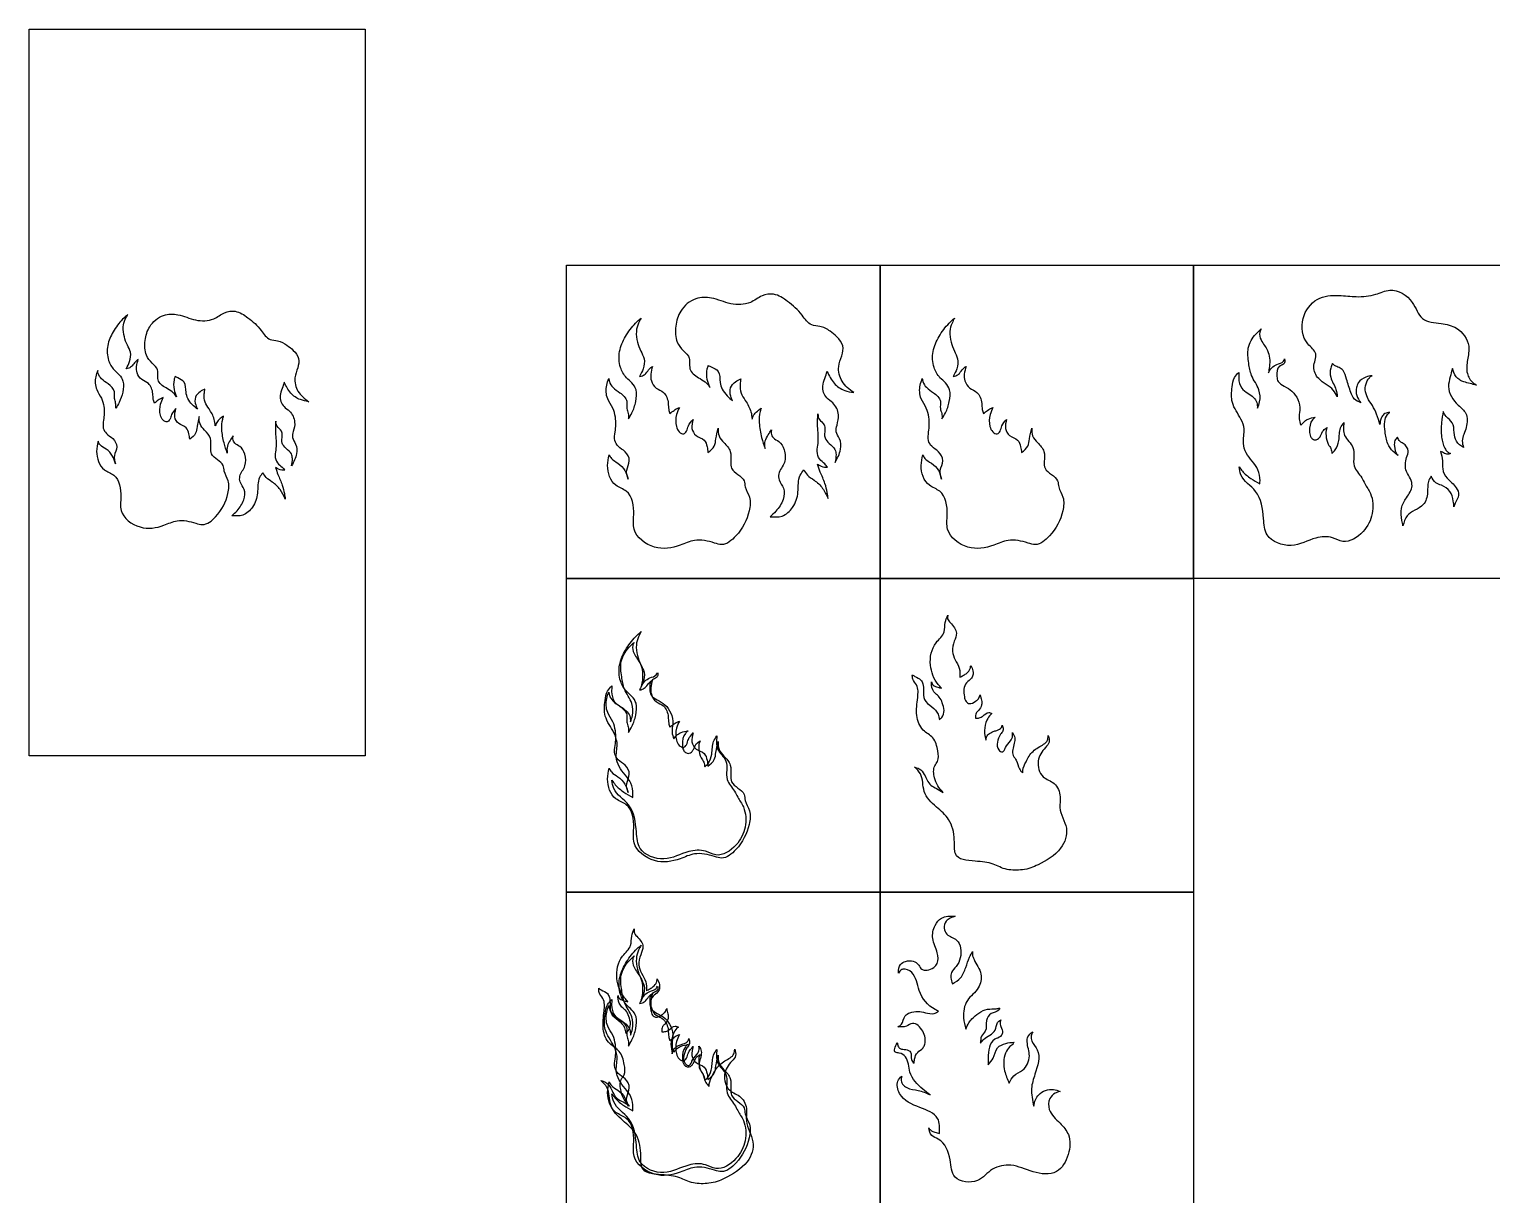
# Model space of a CAD drawing. Header units: millimetres. Extents: x 212 to 5793, y -739 to 2772.
# Drawn here: x 212 to 1121, y -147 to 577 of the extents above; entities that cross this region are included whole.
import ezdxf

# ---------------------------------------------------------------- set-up
doc = ezdxf.new("R2010")
doc.units = ezdxf.units.MM
for name, color, linetype in [('Layer1', 6, 'Continuous'), ('Layer2', 2, 'Continuous'), ('Layer3', 5, 'Continuous')]:
    doc.layers.add(name, color=color, linetype=linetype)
picture_1 = doc.add_image_def('image1.jpg', size_in_pixel=(592, 1280))

msp = doc.modelspace()

# ---------------------------------------------------------------- linework, layer by layer
for points in [[(303.92, 348.66), (301.98, 351.05), (298.22, 353.72), (292.71, 358.51), (292.2, 362.05), (292.05, 365.4), (288.75, 369.66), (285.19, 374.56), (284.37, 383.73), (287.17, 392.31), (295.83, 399.31), (304.74, 399.72), (315.71, 396.51), (326.93, 397.25), (333.69, 400.96), (340.21, 401.87), (348.21, 397.83), (356.54, 389.92), (361.99, 384.39), (366.69, 383.57), (372.46, 380.85), (376.42, 377.55), (379.72, 372.44), (379.14, 366.75), (377.43, 360.61), (379.33, 352.21), (386.01, 345.69)], [(273.51, 399.85), (270.3, 396.9), (264.49, 389.19), (261.09, 380.57), (261.64, 371.37), (265.04, 365.46), (268.19, 362.44), (270.55, 358.54), (270.4, 351.68), (268.19, 345.21), (266.19, 341.66)], [(272.61, 366.18), (274.71, 370.65), (275.16, 376.41), (273.3, 380.84), (271.4, 385.99), (270.75, 392.14), (272, 396.9), (273.51, 399.85)], [(254.85, 365.01), (253.64, 361.22), (254.22, 353.2), (257.13, 347.88), (258.67, 342.63), (258.5, 334.23), (258.34, 329.23), (260.28, 325.92), (264.24, 322.77), (266.66, 317.6), (265.21, 312.19), (265.94, 307.03)], [(266.19, 341.66), (266.01, 344.87), (265.25, 347.7), (265.25, 351.84), (261.26, 356.78), (257.22, 359.91), (255.2, 363.19), (254.85, 365.01)], [(280.09, 371.96), (278.35, 370.56), (276.2, 367.97), (274.26, 366.58), (272.61, 366.18)], [(290.1, 344.82), (289.42, 347.13), (289.11, 350.68), (288.23, 354.2), (286.33, 356.97), (282.23, 359.45), (279.4, 363.69), (279.05, 367.52), (280.09, 371.96)], [(302.9, 361.28), (302.33, 359.35), (302.33, 353.26), (303.92, 348.66)], [(316.79, 341.03), (313.62, 343.93), (310.87, 347.66), (309.73, 351.5), (308.53, 357.84), (304.57, 360.5), (302.9, 361.28)], [(370.83, 357.89), (369.51, 353.86), (368.27, 349.49), (370.66, 342.73), (373.97, 339.89), (377.27, 332.97), (376.44, 327.2), (375.95, 323.41), (377.84, 319.37), (378.42, 313.35), (375.37, 305.85)], [(386.01, 345.69), (380.81, 347.01), (374.79, 351.05), (370.83, 357.89)], [(295.57, 348.23), (293.79, 347.49), (291.28, 345.69), (290.1, 344.82)], [(303.43, 341.4), (300.78, 337.72), (299.65, 334.63), (298.02, 333.1), (295.47, 334.23), (293.85, 337.28), (293.94, 344.25), (295.57, 348.23)], [(321.51, 353.52), (318.5, 351.91), (315.65, 348.49), (315.75, 343.67), (316.79, 341.03)], [(327.94, 330.61), (327.27, 334.7), (324.05, 341.23), (321.67, 345.49), (321.09, 350.51), (321.51, 353.52)], [(255.06, 321.06), (254.2, 314.83), (258.97, 303.44), (264.9, 299.98), (269.21, 286.44), (269.44, 278.13), (281.15, 267.81), (296.01, 268.89), (304.25, 271.66), (315.87, 270.12), (319.88, 269.27), (328.12, 274.19), (335.77, 288.72), (335.93, 296.54), (333.53, 302.5), (332.83, 305.99), (329.34, 309.63), (325.62, 313.27), (325.15, 317.13), (324.91, 322.89), (321.25, 328.03), (318.44, 331.85), (317.97, 336.45)], [(312.03, 322.35), (311.54, 325.69), (309.82, 329.47), (305.2, 332.12), (302.79, 336.25), (303.43, 341.4)], [(317.97, 336.45), (316.6, 330.21), (315.66, 326.03), (312.03, 322.35)], [(333.11, 336.74), (330.33, 334.6), (328.46, 332.16), (327.94, 330.61)], [(335.35, 313.73), (333.36, 320.02), (332.03, 328.55), (332.53, 334.92), (333.11, 336.74)], [(365.47, 333.63), (365.39, 326.54), (365.64, 316.73), (365.14, 312.2), (366.54, 307.66), (369.51, 305.03), (371.08, 303.05)], [(375.37, 305.85), (375.86, 310.3), (375.2, 313.19), (371.99, 316.65), (369.6, 319.86), (369.51, 324.56), (369.02, 327.36), (366.3, 330.5), (365.47, 333.63)], [(265.94, 307.03), (264.12, 311.9), (260.06, 316.18), (256.32, 318.9), (255.06, 321.06)], [(338.99, 324.49), (337.17, 321.59), (335.43, 318.12), (335.35, 313.73)], [(338.16, 274.8), (341.48, 277.94), (345.62, 284.73), (345.87, 291.19), (343.38, 295.82), (343.22, 299.3), (346.37, 305.84), (346.2, 313.12), (343.22, 317.84), (340.07, 319.86), (338.91, 322.59), (338.99, 324.49)], [(357.46, 301.53), (355.48, 298.64), (354.15, 288.87), (351.09, 280.18), (345.04, 275.21), (338.16, 274.8)], [(371.38, 285.14), (368.23, 291.02), (363.35, 295.74), (359.54, 298.64), (357.46, 301.53)], [(371.08, 303.05), (369.35, 303.13), (365.32, 304.79)], [(365.32, 304.79), (366.91, 300.37), (369.56, 293.75), (370.88, 288.62), (371.38, 285.14)]]:
    msp.add_spline(points, degree=3)
at = {"layer": 'Layer1'}
for points in [[(546.23, 430.65), (741.11, 430.65), (741.11, 235.77), (546.23, 235.77)], [(741.11, 430.65), (935.99, 430.65), (935.99, 235.77), (741.11, 235.77)]]:
    msp.add_lwpolyline(points, close=True, dxfattribs=at)
for points, knots in [([(708.27, 364.58), (707.81, 363.11), (706.87, 360.08), (704.61, 354.63), (706.93, 348.27), (712.94, 344.65), (716.09, 338.07), (714.61, 331.96), (713.14, 326.7), (716.74, 322.33), (717.05, 315.16), (714.61, 310.58), (713.21, 307.95), (713.51, 309.55), (714.01, 312.2), (713.17, 316.77), (709.65, 319.38), (706.12, 323.23), (707.01, 327.6), (706.64, 332.06), (702.93, 334.19), (702.59, 336.96), (702.44, 338.18), (702.34, 335.61), (702.11, 329.49), (703.25, 321.63), (701.67, 314.87), (702.91, 309.7), (706.65, 307.59), (708.01, 305.65), (708.54, 304.9), (707.91, 304.9), (705.68, 304.91), (703.7, 306.01), (702.28, 306.79), (702.83, 305.18), (704.22, 301.13), (706.86, 295.49), (708.31, 289.85), (708.71, 286.68), (708.87, 285.42), (707.86, 287.64), (705.82, 292.13), (700.86, 296.7), (696.02, 299.52), (694.41, 302.14), (693.73, 303.25), (692.92, 302.23), (689.85, 298.35), (690.91, 289.51), (687.84, 280.1), (680.82, 273.64), (675.31, 273.99), (672.72, 274.16), (673.96, 275.26), (677.36, 278.29), (681.2, 284.11), (682.19, 291.93), (678.07, 296.2), (677.85, 302.39), (682.76, 307.59), (682.11, 315.37), (679.21, 321.13), (674.61, 322.56), (673.35, 325.79), (673.55, 327.55), (673.62, 328.23), (672.97, 327.19), (671.57, 324.96), (669.22, 321.24), (669.51, 318.16), (669.66, 316.53), (668.88, 318.79), (667.08, 324.02), (665.85, 331.79), (666.02, 338.06), (667, 340.91), (667.22, 341.57), (666.18, 340.84), (664.23, 339.47), (662.22, 337.12), (661.76, 335.46), (661.6, 334.89), (661.43, 336.39), (660.96, 340.55), (657.92, 345.76), (654.3, 350.95), (653.92, 355.85), (654.42, 358.74), (654.6, 359.82), (653.48, 359.31), (650.9, 358.12), (647.46, 354.48), (647.93, 349.69), (649.05, 347.16), (649.46, 346.23), (648.29, 347.24), (645.84, 349.35), (642.85, 353.12), (641.32, 358.37), (641.94, 364.73), (637.09, 366.98), (634.95, 367.99), (634.35, 368.27), (634.13, 367.57), (633.21, 364.78), (633.27, 359.86), (634.79, 356.17), (635.46, 354.53), (634.79, 355.44), (633.13, 357.72), (628.53, 360.52), (622.97, 363.63), (622.6, 369.02), (623.05, 373.67), (618.57, 377.5), (613.81, 383.36), (613.7, 392.78), (616.61, 403.16), (625.51, 410.65), (637.53, 410.74), (647.83, 405.67), (659.83, 405.84), (667.13, 411.9), (676.04, 413.35), (684.69, 407.55), (692.09, 401.1), (697.16, 392.73), (704.52, 392.93), (709.82, 389.93), (714.67, 385.95), (718.88, 380.75), (717.43, 373.84), (714.5, 366.96), (716.74, 357.42), (722.03, 353.4), (724.78, 351.31), (722.87, 351.68), (718.38, 352.56), (711.78, 356.83), (709.47, 361.92), (708.27, 364.58)], [0, 0, 0, 0, 4.24922, 8.789836, 15.959878, 20.31073, 27.980775, 33.809536, 37.633473, 42.095901, 48.140928, 56.239165, 56.239165, 56.239165, 60.717812, 63.677374, 68.403311, 72.410399, 77.109626, 79.95561, 84.105424, 87.344551, 87.344551, 87.344551, 94.434009, 104.246302, 108.806888, 113.552447, 117.524303, 120.048167, 120.048167, 120.048167, 121.778435, 126.133799, 126.133799, 126.133799, 130.822562, 137.955323, 143.255729, 146.767618, 146.767618, 146.767618, 153.434439, 160.22738, 165.013931, 168.575018, 168.575018, 168.575018, 172.088586, 181.945532, 191.161409, 198.986237, 205.873624, 205.873624, 205.873624, 210.442143, 218.393424, 224.854655, 230.114093, 233.594583, 240.851895, 248.13797, 253.719454, 257.459708, 260.427232, 262.332861, 262.332861, 262.332861, 265.755427, 269.642854, 274.030697, 274.030697, 274.030697, 280.628215, 289.256423, 295.649435, 297.560564, 297.560564, 297.560564, 301.072894, 304.143099, 305.782712, 305.782712, 305.782712, 309.933687, 317.215251, 322.090643, 327.151969, 330.187547, 330.187547, 330.187547, 333.598967, 338.054411, 342.877194, 345.717645, 345.717645, 345.717645, 350.012414, 354.64872, 358.651494, 365.109826, 369.877133, 371.718104, 371.718104, 371.718104, 373.727863, 379.819215, 384.689626, 384.689626, 384.689626, 387.770929, 392.381118, 399.672847, 403.257578, 406.603087, 411.99318, 418.046041, 427.258088, 436.277892, 447.418093, 456.336042, 467.767931, 479.010449, 486.724632, 493.30375, 502.266547, 513.756812, 521.511743, 526.285111, 532.667779, 537.820212, 543.903389, 549.620289, 555.992909, 564.612145, 573.941991, 573.941991, 573.941991, 579.303335, 586.553981, 594.458711, 594.458711, 594.458711, 594.458711]), ([(634.16, 314.13), (634.03, 315.32), (633.73, 317.97), (632.13, 322.8), (626.45, 323.84), (623.46, 329.26), (624.4, 332.82), (624.89, 334.67), (623.77, 333.42), (621.82, 331.25), (621.31, 327.69), (619.02, 324.99), (615.75, 326.98), (613.9, 331.32), (614.01, 336.97), (615.75, 340.63), (616.42, 342.03), (615.76, 341.79), (614.06, 341.17), (612.27, 339.62), (610.95, 338.67), (610.52, 338.36), (610.24, 339.18), (609.53, 341.22), (609.61, 344.72), (608.75, 348.43), (606.4, 352.21), (601.56, 353.65), (598.72, 358.18), (598.35, 363.13), (599.25, 366.04), (599.73, 367.62), (599.07, 367.15), (597.42, 365.97), (595.93, 363.46), (593.74, 361.74), (592.28, 361.49), (591.67, 361.39), (592.52, 362.94), (594.36, 366.32), (595.1, 372.24), (592.16, 377.37), (590.09, 382.9), (589.2, 388.96), (590.64, 394.05), (592.06, 396.65), (592.63, 397.69), (591.45, 396.65), (587.67, 393.32), (582.67, 386.52), (578.47, 377.11), (578.92, 367.62), (582.62, 360.96), (587.13, 357.52), (590.38, 352.53), (589.49, 345.64), (587.53, 339.59), (585.5, 336.21), (584.74, 334.95), (584.77, 336.12), (584.82, 338.35), (583.23, 341.81), (584.65, 346.94), (579.77, 351.25), (575.2, 354), (572.9, 357.42), (572.61, 359.46), (572.52, 360.12), (572.02, 358.78), (570.51, 354.74), (570.87, 347.71), (575.25, 342.03), (577.16, 334.96), (576.78, 328.21), (575.59, 321.87), (578.43, 317.29), (583.14, 314.97), (586.44, 308.97), (582.84, 303.37), (583.94, 299.48), (584.47, 297.61), (583.95, 299.43), (582.83, 303.31), (578.74, 307.49), (574.29, 309.56), (573.14, 311.91), (572.74, 312.74), (572.29, 310.54), (570.94, 304.03), (574.33, 293.63), (586.78, 289.9), (588.66, 277.34), (586.7, 263.58), (600.52, 252.85), (614.96, 255.14), (626.65, 260.9), (635.62, 258.72), (644.62, 255.8), (654.26, 263.9), (659.7, 274.43), (661, 286.1), (657.08, 291.54), (657.03, 297.28), (652.81, 300.49), (648.31, 303.56), (648.22, 309.23), (648.93, 315.18), (644.49, 319.84), (640.48, 324.09), (640.54, 327.6), (640.57, 329.33), (640, 327.13), (639.05, 323.46), (638.59, 317.47), (635.73, 315.31), (634.16, 314.13)], [0, 0, 0, 0, 3.375201, 7.529173, 12.855339, 17.631613, 22.827219, 22.827219, 22.827219, 27.366572, 30.660267, 32.884442, 35.678193, 39.127715, 46.101529, 50.397008, 50.397008, 50.397008, 52.325213, 55.410056, 56.87162, 56.87162, 56.87162, 59.281532, 62.838327, 66.468617, 69.822868, 74.622497, 79.716199, 83.56891, 88.125675, 88.125675, 88.125675, 90.360038, 93.723252, 96.116643, 97.809718, 97.809718, 97.809718, 102.752938, 108.524921, 113.326998, 118.820914, 125.009905, 129.925574, 133.237998, 133.237998, 133.237998, 137.595177, 147.244879, 156.514004, 165.737453, 172.553321, 176.919887, 181.477457, 188.334308, 195.16853, 199.246893, 199.246893, 199.246893, 202.464437, 205.389799, 209.527321, 215.880461, 220.989542, 224.841267, 226.691807, 226.691807, 226.691807, 230.66541, 238.704998, 244.774965, 250.242067, 258.639215, 263.646888, 267.482707, 272.540376, 278.247035, 283.847766, 289.065187, 289.065187, 289.065187, 294.267131, 300.160745, 304.787025, 307.289479, 307.289479, 307.289479, 313.57691, 325.924403, 332.789939, 347.001574, 355.314514, 370.922727, 385.821518, 394.513053, 406.240506, 410.332675, 419.930524, 436.354124, 444.175625, 450.602995, 454.156231, 459.195862, 464.398999, 468.286501, 474.056724, 480.370933, 485.109322, 489.729862, 489.729862, 489.729862, 496.120389, 500.397595, 505.573236, 505.573236, 505.573236, 505.573236]), ([(829.04, 314.13), (828.91, 315.32), (828.61, 317.97), (827.01, 322.8), (821.33, 323.84), (818.34, 329.26), (819.28, 332.82), (819.77, 334.67), (818.65, 333.42), (816.7, 331.25), (816.19, 327.69), (813.9, 324.99), (810.63, 326.98), (808.78, 331.32), (808.89, 336.97), (810.63, 340.63), (811.3, 342.03), (810.64, 341.79), (808.94, 341.17), (807.15, 339.62), (805.83, 338.67), (805.4, 338.36), (805.12, 339.18), (804.41, 341.22), (804.49, 344.72), (803.63, 348.43), (801.28, 352.21), (796.44, 353.65), (793.6, 358.18), (793.23, 363.13), (794.13, 366.04), (794.61, 367.62), (793.95, 367.15), (792.3, 365.97), (790.81, 363.46), (788.62, 361.74), (787.16, 361.49), (786.55, 361.39), (787.4, 362.94), (789.24, 366.32), (789.98, 372.24), (787.04, 377.37), (784.97, 382.9), (784.08, 388.96), (785.52, 394.05), (786.94, 396.65), (787.51, 397.69), (786.33, 396.65), (782.55, 393.32), (777.55, 386.52), (773.35, 377.11), (773.8, 367.62), (777.5, 360.96), (782.01, 357.52), (785.26, 352.53), (784.37, 345.64), (782.41, 339.59), (780.38, 336.21), (779.62, 334.95), (779.65, 336.12), (779.7, 338.35), (778.11, 341.81), (779.53, 346.94), (774.65, 351.25), (770.08, 354), (767.78, 357.42), (767.49, 359.46), (767.4, 360.12), (766.9, 358.78), (765.39, 354.74), (765.75, 347.71), (770.13, 342.03), (772.04, 334.96), (771.66, 328.21), (770.47, 321.87), (773.31, 317.29), (778.02, 314.97), (781.32, 308.97), (777.72, 303.37), (778.82, 299.48), (779.35, 297.61), (778.83, 299.43), (777.71, 303.31), (773.62, 307.49), (769.17, 309.56), (768.02, 311.91), (767.62, 312.74), (767.17, 310.54), (765.82, 304.03), (769.21, 293.63), (781.66, 289.9), (783.54, 277.34), (781.58, 263.58), (795.4, 252.85), (809.84, 255.14), (821.53, 260.9), (830.5, 258.72), (839.5, 255.8), (849.14, 263.9), (854.58, 274.43), (855.88, 286.1), (851.96, 291.54), (851.91, 297.28), (847.7, 300.49), (843.19, 303.56), (843.1, 309.23), (843.81, 315.18), (839.37, 319.84), (835.36, 324.09), (835.42, 327.6), (835.46, 329.33), (834.88, 327.13), (833.93, 323.46), (833.47, 317.47), (830.61, 315.31), (829.04, 314.13)], [0, 0, 0, 0, 3.375201, 7.529173, 12.855339, 17.631613, 22.827219, 22.827219, 22.827219, 27.366572, 30.660267, 32.884442, 35.678193, 39.127715, 46.101529, 50.397008, 50.397008, 50.397008, 52.325213, 55.410056, 56.87162, 56.87162, 56.87162, 59.281532, 62.838327, 66.468617, 69.822868, 74.622497, 79.716199, 83.56891, 88.125675, 88.125675, 88.125675, 90.360038, 93.723252, 96.116643, 97.809718, 97.809718, 97.809718, 102.752938, 108.524921, 113.326998, 118.820914, 125.009905, 129.925574, 133.237998, 133.237998, 133.237998, 137.595177, 147.244879, 156.514004, 165.737453, 172.553321, 176.919887, 181.477457, 188.334308, 195.16853, 199.246893, 199.246893, 199.246893, 202.464437, 205.389799, 209.527321, 215.880461, 220.989542, 224.841267, 226.691807, 226.691807, 226.691807, 230.66541, 238.704998, 244.774965, 250.242067, 258.639215, 263.646888, 267.482707, 272.540376, 278.247035, 283.847766, 289.065187, 289.065187, 289.065187, 294.267131, 300.160745, 304.787025, 307.289479, 307.289479, 307.289479, 313.57691, 325.924403, 332.789939, 347.001574, 355.314514, 370.922727, 385.821518, 394.513053, 406.240506, 410.332675, 419.930524, 436.354124, 444.175625, 450.602995, 454.156231, 459.195862, 464.398999, 468.286501, 474.056724, 480.370933, 485.109322, 489.729862, 489.729862, 489.729862, 496.120389, 500.397595, 505.573236, 505.573236, 505.573236, 505.573236]), ([(634.16, 119.25), (634.03, 120.44), (633.73, 123.09), (632.13, 127.92), (626.45, 128.96), (623.46, 134.38), (624.4, 137.94), (624.89, 139.79), (623.77, 138.54), (621.82, 136.37), (621.31, 132.81), (619.02, 130.11), (615.75, 132.1), (613.9, 136.44), (614.01, 142.09), (615.75, 145.75), (616.42, 147.15), (615.76, 146.91), (614.06, 146.29), (612.27, 144.74), (610.95, 143.79), (610.52, 143.48), (610.24, 144.3), (609.53, 146.34), (609.61, 149.84), (608.75, 153.55), (606.4, 157.33), (601.56, 158.77), (598.72, 163.3), (598.35, 168.25), (599.25, 171.16), (599.73, 172.74), (599.07, 172.27), (597.42, 171.09), (595.93, 168.58), (593.74, 166.86), (592.28, 166.61), (591.67, 166.51), (592.52, 168.06), (594.36, 171.44), (595.1, 177.36), (592.16, 182.49), (590.09, 188.02), (589.2, 194.08), (590.64, 199.17), (592.06, 201.77), (592.63, 202.81), (591.45, 201.77), (587.67, 198.44), (582.67, 191.64), (578.47, 182.23), (578.92, 172.74), (582.62, 166.08), (587.13, 162.64), (590.38, 157.65), (589.49, 150.76), (587.53, 144.71), (585.5, 141.33), (584.74, 140.07), (584.77, 141.24), (584.82, 143.47), (583.23, 146.93), (584.65, 152.06), (579.77, 156.37), (575.2, 159.12), (572.9, 162.54), (572.61, 164.58), (572.52, 165.24), (572.02, 163.9), (570.51, 159.86), (570.87, 152.83), (575.25, 147.15), (577.16, 140.08), (576.78, 133.33), (575.59, 126.99), (578.43, 122.41), (583.14, 120.09), (586.44, 114.09), (582.84, 108.49), (583.94, 104.6), (584.47, 102.73), (583.95, 104.55), (582.83, 108.43), (578.74, 112.61), (574.29, 114.68), (573.14, 117.03), (572.74, 117.86), (572.29, 115.66), (570.94, 109.15), (574.33, 98.75), (586.78, 95.02), (588.66, 82.46), (586.7, 68.7), (600.52, 57.97), (614.96, 60.26), (626.65, 66.02), (635.62, 63.84), (644.62, 60.92), (654.26, 69.02), (659.7, 79.55), (661, 91.22), (657.08, 96.66), (657.03, 102.4), (652.81, 105.61), (648.31, 108.68), (648.22, 114.35), (648.93, 120.3), (644.49, 124.96), (640.48, 129.21), (640.54, 132.72), (640.57, 134.45), (640, 132.25), (639.05, 128.58), (638.59, 122.59), (635.73, 120.43), (634.16, 119.25)], [0, 0, 0, 0, 3.375201, 7.529173, 12.855339, 17.631613, 22.827219, 22.827219, 22.827219, 27.366572, 30.660267, 32.884442, 35.678193, 39.127715, 46.101529, 50.397008, 50.397008, 50.397008, 52.325213, 55.410056, 56.87162, 56.87162, 56.87162, 59.281532, 62.838327, 66.468617, 69.822868, 74.622497, 79.716199, 83.56891, 88.125675, 88.125675, 88.125675, 90.360038, 93.723252, 96.116643, 97.809718, 97.809718, 97.809718, 102.752938, 108.524921, 113.326998, 118.820914, 125.009905, 129.925574, 133.237998, 133.237998, 133.237998, 137.595177, 147.244879, 156.514004, 165.737453, 172.553321, 176.919887, 181.477457, 188.334308, 195.16853, 199.246893, 199.246893, 199.246893, 202.464437, 205.389799, 209.527321, 215.880461, 220.989542, 224.841267, 226.691807, 226.691807, 226.691807, 230.66541, 238.704998, 244.774965, 250.242067, 258.639215, 263.646888, 267.482707, 272.540376, 278.247035, 283.847766, 289.065187, 289.065187, 289.065187, 294.267131, 300.160745, 304.787025, 307.289479, 307.289479, 307.289479, 313.57691, 325.924403, 332.789939, 347.001574, 355.314514, 370.922727, 385.821518, 394.513053, 406.240506, 410.332675, 419.930524, 436.354124, 444.175625, 450.602995, 454.156231, 459.195862, 464.398999, 468.286501, 474.056724, 480.370933, 485.109322, 489.729862, 489.729862, 489.729862, 496.120389, 500.397595, 505.573236, 505.573236, 505.573236, 505.573236]), ([(634.16, -75.63), (634.03, -74.44), (633.73, -71.79), (632.13, -66.96), (626.45, -65.92), (623.46, -60.5), (624.4, -56.94), (624.89, -55.09), (623.77, -56.34), (621.82, -58.51), (621.31, -62.07), (619.02, -64.77), (615.75, -62.78), (613.9, -58.44), (614.01, -52.79), (615.75, -49.13), (616.42, -47.73), (615.76, -47.97), (614.06, -48.59), (612.27, -50.14), (610.95, -51.09), (610.52, -51.4), (610.24, -50.58), (609.53, -48.54), (609.61, -45.04), (608.75, -41.33), (606.4, -37.55), (601.56, -36.11), (598.72, -31.58), (598.35, -26.63), (599.25, -23.72), (599.73, -22.14), (599.07, -22.61), (597.42, -23.79), (595.93, -26.3), (593.74, -28.02), (592.28, -28.27), (591.67, -28.38), (592.52, -26.82), (594.36, -23.44), (595.1, -17.52), (592.16, -12.39), (590.09, -6.86), (589.2, -0.8), (590.64, 4.29), (592.06, 6.89), (592.63, 7.93), (591.45, 6.89), (587.67, 3.56), (582.67, -3.24), (578.47, -12.65), (578.92, -22.14), (582.62, -28.8), (587.13, -32.24), (590.38, -37.23), (589.49, -44.12), (587.53, -50.17), (585.5, -53.55), (584.74, -54.81), (584.77, -53.64), (584.82, -51.41), (583.23, -47.95), (584.65, -42.82), (579.77, -38.51), (575.2, -35.76), (572.9, -32.34), (572.61, -30.3), (572.52, -29.64), (572.02, -30.98), (570.51, -35.02), (570.87, -42.05), (575.25, -47.73), (577.16, -54.8), (576.78, -61.55), (575.59, -67.89), (578.43, -72.47), (583.14, -74.79), (586.44, -80.79), (582.84, -86.39), (583.94, -90.28), (584.47, -92.15), (583.95, -90.33), (582.83, -86.45), (578.74, -82.27), (574.29, -80.2), (573.14, -77.85), (572.74, -77.02), (572.29, -79.22), (570.94, -85.73), (574.33, -96.13), (586.78, -99.86), (588.66, -112.42), (586.7, -126.18), (600.52, -136.91), (614.96, -134.62), (626.65, -128.86), (635.62, -131.04), (644.62, -133.96), (654.26, -125.87), (659.7, -115.33), (661, -103.66), (657.08, -98.22), (657.03, -92.48), (652.81, -89.27), (648.31, -86.2), (648.22, -80.53), (648.93, -74.58), (644.49, -69.92), (640.48, -65.67), (640.54, -62.16), (640.57, -60.43), (640, -62.63), (639.05, -66.3), (638.59, -72.29), (635.73, -74.45), (634.16, -75.63)], [0, 0, 0, 0, 3.375201, 7.529173, 12.855339, 17.631613, 22.827219, 22.827219, 22.827219, 27.366572, 30.660267, 32.884442, 35.678193, 39.127715, 46.101529, 50.397008, 50.397008, 50.397008, 52.325213, 55.410056, 56.87162, 56.87162, 56.87162, 59.281532, 62.838327, 66.468617, 69.822868, 74.622497, 79.716199, 83.56891, 88.125675, 88.125675, 88.125675, 90.360038, 93.723252, 96.116643, 97.809718, 97.809718, 97.809718, 102.752938, 108.524921, 113.326998, 118.820914, 125.009905, 129.925574, 133.237998, 133.237998, 133.237998, 137.595177, 147.244879, 156.514004, 165.737453, 172.553321, 176.919887, 181.477457, 188.334308, 195.16853, 199.246893, 199.246893, 199.246893, 202.464437, 205.389799, 209.527321, 215.880461, 220.989542, 224.841267, 226.691807, 226.691807, 226.691807, 230.66541, 238.704998, 244.774965, 250.242067, 258.639215, 263.646888, 267.482707, 272.540376, 278.247035, 283.847766, 289.065187, 289.065187, 289.065187, 294.267131, 300.160745, 304.787025, 307.289479, 307.289479, 307.289479, 313.57691, 325.924403, 332.789939, 347.001574, 355.314514, 370.922727, 385.821518, 394.513053, 406.240506, 410.332675, 419.930524, 436.354124, 444.175625, 450.602995, 454.156231, 459.195862, 464.398999, 468.286501, 474.056724, 480.370933, 485.109322, 489.729862, 489.729862, 489.729862, 496.120389, 500.397595, 505.573236, 505.573236, 505.573236, 505.573236])]:
    msp.add_open_spline(points, degree=3, knots=knots, dxfattribs=at)
at = {"layer": 'Layer2'}
for points in [[(935.99, 430.65), (1130.87, 430.65), (1130.87, 235.77), (935.99, 235.77)], [(546.23, 235.77), (741.11, 235.77), (741.11, 40.89), (546.23, 40.89)], [(741.11, 235.77), (935.99, 235.77), (935.99, 40.89), (741.11, 40.89)]]:
    msp.add_lwpolyline(points, close=True, dxfattribs=at)
for points in [[(1025.31, 348.77), (1022.86, 352.81), (1013.76, 360.02), (1010.73, 367.38), (1011.89, 375.46), (1006.98, 381.71), (1004.09, 397.44), (1012.9, 409.27), (1026.47, 411.72), (1037.15, 411), (1049.28, 412.44), (1057.94, 415.04), (1071.94, 407.39), (1078.3, 397.44), (1089.85, 394.26), (1099.37, 391.38), (1107.02, 380.12), (1106.3, 371.76), (1106.16, 363.24), (1109.77, 357.47), (1111.79, 356.03)], [(1022.3, 369.38), (1021.21, 366.57), (1021.21, 360.88), (1024.5, 353.21), (1025.31, 348.77)], [(1039.94, 345.05), (1035.96, 347.31), (1033.79, 351.47), (1031.07, 359.71), (1028.9, 365.04), (1026.46, 366.94), (1023.66, 368.2), (1022.3, 369.38)], [(1096.92, 366.27), (1095.48, 361.08), (1094.46, 355.17), (1100.53, 343.44), (1105.15, 338.39), (1105.44, 329.73), (1104, 325.4), (1102.99, 321.36), (1103.85, 317.18)], [(1111.79, 356.03), (1103.99, 358.05), (1101.39, 359.2), (1097.79, 363.82), (1096.92, 366.27)], [(1046.9, 361.86), (1043.1, 360.95), (1038.4, 357.43), (1037.31, 354.45), (1037.4, 349.48), (1039.94, 345.05)], [(1051.87, 331.48), (1049.79, 337.91), (1047.17, 343.24), (1044.1, 348.21), (1042.74, 353), (1043.64, 357.97), (1045.27, 360.59), (1046.9, 361.86)], [(1058.02, 339.07), (1054.95, 338.35), (1052.96, 336.18), (1052.05, 333.56), (1051.87, 331.48)], [(1063.18, 312.22), (1060.1, 314.75), (1056.76, 319.53), (1055.04, 327.14), (1054.86, 333.38), (1056.48, 337.63), (1058.02, 339.07)], [(1091.15, 339.69), (1090.14, 332.76), (1090.14, 323.67), (1090.86, 320.07), (1092.16, 316.75), (1093.75, 314.58), (1095.77, 313.43)], [(1103.85, 317.18), (1099.38, 321.08), (1097.94, 326.56), (1096.78, 332.62), (1093.03, 336.51), (1091.15, 339.69)], [(1062.72, 323.6), (1061.19, 321.61), (1060.82, 318.09), (1062.63, 312.76), (1063.18, 312.22)], [(1066.16, 268.55), (1065.53, 271.89), (1065.26, 279.39), (1068.33, 285.99), (1071.77, 293.4), (1070.86, 297.65), (1068.33, 302.35), (1068.42, 311.04), (1069.41, 315.02), (1066.25, 319.72), (1064.35, 320.98), (1062.72, 323.6)], [(1095.77, 313.43), (1093.37, 313.06), (1090.75, 314.23), (1089.49, 314.77)], [(1089.49, 314.77), (1090.66, 308.87), (1090.84, 303.9), (1093.65, 298.21), (1099.25, 292.23), (1100.7, 287.62), (1098.62, 282.56), (1097.81, 280.3)], [(1083.7, 299.36), (1081.98, 296.11), (1081.44, 289.24), (1078.73, 281.74), (1073.48, 278.22), (1068.78, 274.79), (1066.16, 268.55)], [(1097.81, 280.3), (1097.45, 283.91), (1095.37, 289.97), (1090.03, 293.76), (1086.51, 295.3), (1083.7, 299.36)]]:
    msp.add_spline(points, degree=3, dxfattribs=at)
for points, knots in [([(1029.47, 332.81), (1028.69, 331.69), (1026.37, 328.38), (1026.83, 322.06), (1024.94, 316.39), (1022.66, 314.26), (1021.92, 313.56), (1021.84, 314.59), (1021.69, 316.7), (1018.97, 319.78), (1018.31, 324.11), (1018.11, 327.83), (1018.88, 329.38), (1019.04, 329.7), (1018.17, 329.15), (1016.16, 327.89), (1015.26, 324.91), (1013.89, 322.77), (1012.07, 321.71), (1009.88, 322.29), (1008.25, 324.41), (1007.82, 328.66), (1008.46, 333.4), (1010.94, 335.48), (1011.53, 335.98), (1010.07, 335.74), (1007.76, 335.36), (1004.72, 333.56), (1003.45, 331.99), (1002.72, 331.09), (1002.22, 332.41), (1001.08, 335.41), (1002.55, 340.85), (1001.26, 347.03), (997.61, 352.48), (992.69, 355.02), (988.34, 357.54), (987.5, 362.39), (987.77, 367.77), (991.94, 368.57), (993, 370.69), (992.7, 371.8), (992.58, 372.25), (992.36, 371.73), (991.53, 369.77), (987.77, 369.28), (984.42, 366.92), (983.14, 364.71), (982.49, 363.58), (982.75, 364.9), (983.65, 369.47), (983.13, 377.28), (978.04, 382.89), (976.5, 388.16), (977.65, 390.31), (978, 390.97), (976.86, 389.93), (973.3, 386.69), (968.96, 379.34), (970.17, 370.14), (971.6, 361.05), (977.16, 354.23), (977.66, 346.54), (976.23, 342.93), (975.72, 341.64), (975.68, 342.88), (975.56, 346.86), (970.65, 350.57), (964.93, 353.97), (963.9, 359.44), (964.09, 362.76), (964.15, 363.88), (963.13, 362.86), (960.68, 360.4), (959.71, 353.6), (959, 344.19), (965.04, 336.61), (968.28, 327.95), (966.17, 320.68), (969, 311.45), (976.19, 305.68), (977.43, 298.23), (977.24, 295.28), (977.2, 294.64), (975.3, 295.69), (971.38, 297.87), (966.95, 301.5), (964.93, 304.31), (964.27, 305.24), (964.5, 303.5), (965.38, 297.08), (977.62, 290.21), (979.34, 275.57), (980.43, 260.08), (997.48, 253.69), (1009.77, 261.44), (1021.41, 262.3), (1030.88, 256.67), (1042.23, 264.14), (1048.1, 275.75), (1047.47, 287.38), (1042.74, 293.86), (1040.01, 299.87), (1033.67, 305.98), (1037.62, 317.31), (1028.49, 323.91), (1029.16, 329.96), (1029.47, 332.81)], [0, 0, 0, 0, 4.024491, 11.86866, 18.136822, 21.160105, 21.160105, 21.160105, 24.171123, 27.342608, 32.927012, 37.03424, 38.088121, 38.088121, 38.088121, 41.072411, 45.012914, 46.949736, 48.628143, 50.956682, 53.000641, 56.284729, 63.582604, 65.865918, 65.865918, 65.865918, 70.268284, 72.812128, 76.268751, 76.268751, 76.268751, 80.41007, 85.672157, 92.517906, 98.793196, 104.493575, 109.315472, 112.588027, 119.096814, 121.958104, 123.961647, 125.344638, 125.344638, 125.344638, 126.986768, 131.488936, 135.229789, 139.073793, 139.073793, 139.073793, 143.133415, 153.10515, 160.7662, 165.748079, 167.944681, 167.944681, 167.944681, 172.591061, 182.426701, 191.888451, 199.647224, 209.753181, 217.20994, 221.364267, 221.364267, 221.364267, 224.98148, 232.974508, 237.900246, 244.552832, 247.969377, 247.969377, 247.969377, 252.197804, 258.166663, 267.825784, 279.538265, 285.881048, 294.824439, 301.065463, 313.774181, 320.730363, 322.659004, 322.659004, 322.659004, 329.180557, 336.136483, 339.554858, 339.554858, 339.554858, 344.689791, 358.50005, 376.03917, 386.475731, 402.62958, 418.763299, 429.074629, 435.85994, 449.816156, 462.33444, 474.915155, 481.962533, 486.074747, 494.769434, 506.217348, 515.333685, 523.420182, 523.420182, 523.420182, 523.420182]), ([(845.65, 138.11), (845.57, 137.1), (845.29, 133.6), (838.86, 130.94), (834.18, 126.68), (831.59, 121.39), (829.88, 117.93), (829.81, 115.47), (829.8, 114.94), (829.03, 115.73), (826.9, 117.93), (826.66, 122.4), (822.46, 126.72), (824.42, 132.02), (825.25, 136.91), (824.05, 138.98), (823.45, 140.02), (823.53, 139.34), (823.74, 137.52), (822.07, 134.19), (819.27, 131.81), (818.56, 129.07), (817, 127.49), (813.71, 129.69), (813.82, 134.31), (815.28, 138.33), (817.64, 140.89), (817.71, 143.13), (817.23, 144.25), (817.05, 144.67), (816.93, 144.13), (816.53, 142.46), (813.93, 141.45), (811.13, 140.62), (808.72, 139.34), (807.12, 137.3), (806.96, 135.93), (806.88, 135.33), (806.46, 137.3), (805.57, 141.49), (806.99, 147.03), (809.01, 150.59), (810.38, 151.63), (810.7, 151.88), (810, 152.19), (807.93, 153.1), (805.58, 150.44), (802.9, 149.01), (801.23, 148.98), (800.41, 148.96), (800.38, 150.12), (800.34, 152.02), (802.81, 154.11), (804.49, 156.76), (804.41, 159.77), (803.62, 161.75), (803.48, 162.88), (803.41, 163.47), (803.1, 162.58), (802.54, 160.96), (799.99, 159.24), (797.12, 157.19), (794.17, 159.42), (792.98, 164.03), (792.95, 170.53), (797.99, 173.16), (799.38, 176.71), (798.63, 179.58), (797.75, 181.22), (797.47, 181.76), (797.4, 181.08), (797.21, 179.24), (795.39, 177.06), (793, 175.61), (791.51, 174.86), (790.76, 174.47), (790.8, 176.38), (790.87, 180.3), (787.62, 185.08), (785.6, 190.82), (786.81, 196.47), (789.88, 202.67), (785.9, 207.17), (782.83, 210.44), (783.12, 212.24), (783.24, 212.99), (782.58, 211.52), (781.1, 208.25), (781.89, 201.39), (773.53, 194.97), (771.11, 182.31), (774.92, 172.35), (778.56, 168.42), (779.27, 167.65), (778.52, 167.81), (776.74, 168.2), (774.57, 168.97), (773.34, 170.39), (773.2, 171.14), (773.14, 171.51), (773.1, 170.82), (772.98, 168.23), (774.74, 164.61), (778.37, 162.12), (779.96, 158.26), (781.38, 153.94), (780.13, 149.95), (778.5, 148.44), (777.97, 147.95), (777.78, 149.16), (777.27, 152.39), (773.38, 156.29), (767.91, 159.86), (768.27, 165.72), (768.12, 169.79), (766.48, 173.46), (763.36, 174.4), (761.67, 175.63), (761.19, 175.98), (761.18, 175.06), (761.14, 172.65), (765.13, 168.95), (764.5, 160.49), (762.99, 151.21), (766.58, 141.27), (775.14, 137.22), (776.94, 129.4), (777.96, 122.86), (773.88, 118.36), (774.69, 112.46), (776.59, 106.73), (779.1, 104.09), (780.36, 102.78), (779.03, 103.67), (776.57, 105.31), (771.23, 107.56), (769.44, 113.24), (766.14, 117.68), (763.49, 118.35), (762.44, 118.62), (763.89, 117.29), (768.19, 113.38), (766.96, 102.31), (775.8, 93.91), (785.08, 86.29), (787.82, 75.06), (786.6, 60.8), (799.41, 60.33), (811.51, 59.05), (818.49, 54.4), (831.33, 54.41), (840.09, 57.83), (854.4, 66.24), (859.07, 81.07), (851.79, 91.13), (853.83, 100.89), (850.47, 109.23), (840.9, 111.76), (837.93, 122.66), (842.41, 129.39), (846.99, 133.9), (846.09, 136.72), (845.65, 138.11)], [0, 0, 0, 0, 2.908811, 10.09273, 18.011269, 21.933308, 27.684968, 29.272717, 29.272717, 29.272717, 32.520816, 38.272475, 41.712779, 49.385944, 52.846998, 56.312183, 56.312183, 56.312183, 58.319808, 61.747776, 66.923086, 68.9097, 70.151727, 72.86982, 77.785405, 83.001962, 85.577947, 87.858462, 89.225628, 89.225628, 89.225628, 90.832483, 94.189336, 96.536134, 99.862885, 102.164764, 103.951442, 103.951442, 103.951442, 109.9242, 116.681107, 120.626166, 121.838125, 121.838125, 121.838125, 123.986044, 128.180636, 130.678619, 133.101029, 133.101029, 133.101029, 136.36715, 138.407663, 142.409953, 145.407537, 147.006204, 148.793498, 148.793498, 148.793498, 151.527507, 153.740478, 158.040504, 160.323557, 163.467056, 172.326853, 176.447368, 179.295756, 183.064588, 184.904465, 184.904465, 184.904465, 186.933382, 190.377847, 192.840121, 195.364917, 195.364917, 195.364917, 200.952908, 206.823098, 212.258404, 218.668734, 223.869313, 231.318899, 234.383164, 236.55667, 236.55667, 236.55667, 241.364578, 247.255295, 255.622139, 269.957522, 282.844653, 285.989616, 285.989616, 285.989616, 288.295198, 291.49451, 292.628566, 293.742856, 293.742856, 293.742856, 295.817009, 301.522429, 304.707179, 308.789673, 313.648955, 318.146594, 320.28467, 320.28467, 320.28467, 323.87808, 329.896359, 336.267524, 341.869213, 345.979004, 348.709098, 353.20319, 354.995516, 354.995516, 354.995516, 357.672639, 362.013859, 369.814789, 381.101759, 390.946204, 398.702826, 407.349892, 413.792648, 417.100213, 424.485814, 429.868766, 435.229356, 435.229356, 435.229356, 440.050673, 444.164466, 451.891435, 456.726786, 459.903904, 459.903904, 459.903904, 465.605297, 476.746603, 489.058707, 499.941226, 512.57179, 520.909133, 536.920118, 549.558324, 560.200304, 568.991602, 580.301534, 596.504177, 609.313323, 622.938424, 629.57692, 638.533654, 646.598349, 656.865854, 666.28462, 670.438781, 674.48489, 674.48489, 674.48489, 674.48489]), ([(639.71, 137.93), (638.92, 136.81), (636.61, 133.5), (637.07, 127.18), (635.18, 121.51), (632.9, 119.38), (632.16, 118.68), (632.08, 119.71), (631.93, 121.82), (629.21, 124.9), (628.55, 129.23), (628.35, 132.95), (629.12, 134.5), (629.28, 134.82), (628.41, 134.27), (626.4, 133.01), (625.5, 130.03), (624.13, 127.89), (622.31, 126.83), (620.12, 127.41), (618.49, 129.53), (618.06, 133.78), (618.7, 138.52), (621.18, 140.6), (621.77, 141.1), (620.31, 140.86), (618, 140.48), (614.96, 138.68), (613.69, 137.11), (612.96, 136.21), (612.46, 137.53), (611.32, 140.53), (612.78, 145.97), (611.5, 152.15), (607.85, 157.6), (602.93, 160.14), (598.58, 162.66), (597.73, 167.51), (598.01, 172.89), (602.18, 173.69), (603.24, 175.81), (602.94, 176.92), (602.82, 177.37), (602.6, 176.85), (601.77, 174.89), (598.01, 174.4), (594.66, 172.04), (593.38, 169.83), (592.73, 168.7), (592.99, 170.02), (593.89, 174.59), (593.37, 182.4), (588.28, 188.01), (586.74, 193.28), (587.89, 195.43), (588.24, 196.09), (587.1, 195.05), (583.54, 191.81), (579.2, 184.46), (580.41, 175.26), (581.83, 166.17), (587.4, 159.35), (587.89, 151.66), (586.47, 148.05), (585.96, 146.76), (585.92, 148), (585.8, 151.98), (580.88, 155.69), (575.17, 159.09), (574.14, 164.56), (574.33, 167.88), (574.39, 169), (573.37, 167.98), (570.92, 165.52), (569.95, 158.72), (569.24, 149.31), (575.28, 141.73), (578.52, 133.07), (576.41, 125.8), (579.24, 116.57), (586.43, 110.8), (587.67, 103.35), (587.48, 100.4), (587.44, 99.76), (585.54, 100.81), (581.62, 102.99), (577.19, 106.62), (575.17, 109.43), (574.51, 110.36), (574.74, 108.62), (575.62, 102.2), (587.86, 95.32), (589.58, 80.69), (590.67, 65.2), (607.71, 58.81), (620, 66.56), (631.65, 67.42), (641.12, 61.79), (652.47, 69.26), (658.34, 80.87), (657.71, 92.5), (652.98, 98.98), (650.25, 104.99), (643.91, 111.1), (647.86, 122.43), (638.73, 129.03), (639.4, 135.08), (639.71, 137.93)], [0, 0, 0, 0, 4.024491, 11.86866, 18.136822, 21.160105, 21.160105, 21.160105, 24.171123, 27.342608, 32.927012, 37.03424, 38.088121, 38.088121, 38.088121, 41.072411, 45.012914, 46.949736, 48.628143, 50.956682, 53.000641, 56.284729, 63.582604, 65.865918, 65.865918, 65.865918, 70.268284, 72.812128, 76.268751, 76.268751, 76.268751, 80.41007, 85.672157, 92.517906, 98.793196, 104.493575, 109.315472, 112.588027, 119.096814, 121.958104, 123.961647, 125.344638, 125.344638, 125.344638, 126.986768, 131.488936, 135.229789, 139.073793, 139.073793, 139.073793, 143.133415, 153.10515, 160.7662, 165.748079, 167.944681, 167.944681, 167.944681, 172.591061, 182.426701, 191.888451, 199.647224, 209.753181, 217.20994, 221.364267, 221.364267, 221.364267, 224.98148, 232.974508, 237.900246, 244.552832, 247.969377, 247.969377, 247.969377, 252.197804, 258.166663, 267.825784, 279.538265, 285.881048, 294.824439, 301.065463, 313.774181, 320.730363, 322.659004, 322.659004, 322.659004, 329.180557, 336.136483, 339.554858, 339.554858, 339.554858, 344.689791, 358.50005, 376.03917, 386.475731, 402.62958, 418.763299, 429.074629, 435.85994, 449.816156, 462.33444, 474.915155, 481.962533, 486.074747, 494.769434, 506.217348, 515.333685, 523.420182, 523.420182, 523.420182, 523.420182]), ([(639.71, -56.95), (638.92, -58.07), (636.61, -61.38), (637.07, -67.7), (635.18, -73.37), (632.9, -75.5), (632.16, -76.2), (632.08, -75.17), (631.93, -73.06), (629.21, -69.98), (628.55, -65.65), (628.35, -61.93), (629.12, -60.38), (629.28, -60.06), (628.41, -60.61), (626.4, -61.87), (625.5, -64.85), (624.13, -66.99), (622.31, -68.05), (620.12, -67.47), (618.49, -65.35), (618.06, -61.1), (618.7, -56.36), (621.18, -54.28), (621.77, -53.78), (620.31, -54.02), (618, -54.4), (614.96, -56.2), (613.69, -57.77), (612.96, -58.67), (612.46, -57.35), (611.32, -54.35), (612.78, -48.91), (611.5, -42.73), (607.85, -37.28), (602.93, -34.74), (598.58, -32.22), (597.73, -27.37), (598.01, -21.99), (602.18, -21.19), (603.24, -19.07), (602.94, -17.96), (602.82, -17.51), (602.6, -18.03), (601.77, -19.99), (598.01, -20.48), (594.66, -22.84), (593.38, -25.05), (592.73, -26.18), (592.99, -24.86), (593.89, -20.29), (593.37, -12.48), (588.28, -6.87), (586.74, -1.6), (587.89, 0.55), (588.24, 1.21), (587.1, 0.17), (583.54, -3.07), (579.2, -10.42), (580.41, -19.62), (581.83, -28.71), (587.4, -35.53), (587.89, -43.22), (586.47, -46.83), (585.96, -48.12), (585.92, -46.88), (585.8, -42.9), (580.88, -39.19), (575.17, -35.79), (574.14, -30.32), (574.33, -27), (574.39, -25.88), (573.37, -26.9), (570.92, -29.36), (569.95, -36.16), (569.24, -45.58), (575.28, -53.15), (578.52, -61.81), (576.41, -69.08), (579.24, -78.31), (586.43, -84.08), (587.67, -91.53), (587.48, -94.48), (587.44, -95.12), (585.54, -94.07), (581.62, -91.89), (577.19, -88.27), (575.17, -85.45), (574.51, -84.52), (574.74, -86.26), (575.62, -92.69), (587.86, -99.56), (589.58, -114.19), (590.67, -129.68), (607.71, -136.07), (620, -128.32), (631.65, -127.46), (641.12, -133.09), (652.47, -125.62), (658.34, -114.01), (657.71, -102.38), (652.98, -95.9), (650.25, -89.89), (643.91, -83.78), (647.86, -72.45), (638.73, -65.85), (639.4, -59.8), (639.71, -56.95)], [0, 0, 0, 0, 4.024491, 11.86866, 18.136822, 21.160105, 21.160105, 21.160105, 24.171123, 27.342608, 32.927012, 37.03424, 38.088121, 38.088121, 38.088121, 41.072411, 45.012914, 46.949736, 48.628143, 50.956682, 53.000641, 56.284729, 63.582604, 65.865918, 65.865918, 65.865918, 70.268284, 72.812128, 76.268751, 76.268751, 76.268751, 80.41007, 85.672157, 92.517906, 98.793196, 104.493575, 109.315472, 112.588027, 119.096814, 121.958104, 123.961647, 125.344638, 125.344638, 125.344638, 126.986768, 131.488936, 135.229789, 139.073793, 139.073793, 139.073793, 143.133415, 153.10515, 160.7662, 165.748079, 167.944681, 167.944681, 167.944681, 172.591061, 182.426701, 191.888451, 199.647224, 209.753181, 217.20994, 221.364267, 221.364267, 221.364267, 224.98148, 232.974508, 237.900246, 244.552832, 247.969377, 247.969377, 247.969377, 252.197804, 258.166663, 267.825784, 279.538265, 285.881048, 294.824439, 301.065463, 313.774181, 320.730363, 322.659004, 322.659004, 322.659004, 329.180557, 336.136483, 339.554858, 339.554858, 339.554858, 344.689791, 358.50005, 376.03917, 386.475731, 402.62958, 418.763299, 429.074629, 435.85994, 449.816156, 462.33444, 474.915155, 481.962533, 486.074747, 494.769434, 506.217348, 515.333685, 523.420182, 523.420182, 523.420182, 523.420182])]:
    msp.add_open_spline(points, degree=3, knots=knots, dxfattribs=at)
at = {"layer": 'Layer3'}
for points in [[(546.23, 40.89), (741.11, 40.89), (741.11, -153.99), (546.23, -153.99)], [(741.11, 40.89), (935.99, 40.89), (935.99, -153.99), (741.11, -153.99)]]:
    msp.add_lwpolyline(points, close=True, dxfattribs=at)
for points, knots in [([(853.1, -83.09), (851.71, -82.54), (847.31, -80.79), (840.65, -83.2), (837.44, -88.23), (836.93, -90.84), (836.65, -92.23), (835.86, -88.5), (834.4, -81.72), (837.88, -70.61), (841.86, -59.14), (835.48, -52.97), (834.65, -48.6), (835.61, -46.77), (836.04, -45.95), (834.84, -46.88), (832.77, -48.48), (832.26, -54.25), (835.36, -61.09), (831.22, -70), (824.03, -72.52), (822.23, -76.18), (821.41, -77.85), (820.3, -75.38), (817.66, -69.54), (817.73, -60.87), (821.2, -55.46), (823.63, -53.79), (824.23, -52.67), (824.38, -52.39), (822.71, -52.55), (819.14, -52.9), (813.06, -55.47), (812.21, -62.12), (809.5, -65.21), (808.33, -66.54), (808.31, -65.16), (808.24, -59.77), (809.17, -50.9), (815.89, -49.52), (817.81, -46.09), (816.18, -43.03), (815.61, -40.29), (816.01, -38.94), (816.11, -38.58), (815.37, -39.08), (813.22, -40.55), (813.32, -47.1), (806.5, -48.85), (804.21, -52.18), (803.65, -53), (803.61, -51.44), (803.54, -48.52), (807.89, -45.06), (806.43, -39.34), (809.53, -33.75), (814.46, -33.74), (815.35, -31.64), (815.55, -31.17), (814.83, -31.36), (812.34, -32.01), (807.68, -31.34), (802.46, -34.13), (798.7, -37.21), (795.97, -40.68), (794.97, -42.95), (794.38, -44.31), (793.79, -42.01), (792.27, -36.15), (794.03, -25.78), (802.91, -19.93), (804.75, -11.12), (802.05, -5.36), (799.71, -1.63), (798.4, 1.63), (798.61, 3.36), (798.68, 3.98), (797.99, 2.8), (796.15, -0.34), (794.5, -6.09), (791.92, -12.67), (787.96, -15.02), (786.12, -16.12), (785.37, -13.6), (784.11, -9.38), (789.1, -5.17), (792.05, 1.39), (791.17, 11.69), (782.78, 13.4), (780.47, 18.53), (781.54, 22.76), (784.75, 24.82), (786.77, 25.52), (787.81, 25.87), (784.77, 25.96), (779.59, 26.1), (774.5, 19.7), (772.85, 11.41), (776.97, 4.3), (777.63, -2.7), (774.36, -6.49), (770.9, -7.83), (766.74, -7.62), (765.27, -3.97), (761.71, -1.51), (757.34, -1.77), (752.8, -4.03), (752.64, -7.39), (752.54, -9.41), (753.14, -8.57), (753.88, -7.53), (756.94, -6.55), (763.71, -9.85), (764.45, -21.85), (771.36, -30.4), (776.76, -32.81), (777.47, -33.13), (776.57, -33.71), (774.13, -35.3), (769.48, -34.11), (764.58, -33.06), (760.09, -33.68), (755.63, -36.13), (755.54, -41.01), (752.96, -42.43), (752.1, -42.9), (753.95, -43), (757.18, -43.17), (762.41, -39.21), (768.67, -45.59), (769.79, -51.89), (767.68, -56.64), (764.09, -58.46), (762.49, -62.28), (762.35, -64.65), (762.29, -65.53), (761.6, -64.81), (759.83, -62.94), (761.19, -58.52), (757.09, -56.57), (753.92, -57.05), (752.02, -54.79), (751.91, -53.29), (751.85, -52.53), (750.58, -55.23), (748.84, -58.91), (753.98, -59.01), (758.95, -62.31), (758.62, -72.79), (765.62, -80.25), (770.72, -83.94), (772.24, -85.05), (769.84, -83.99), (765.19, -81.95), (758.79, -81.69), (754.86, -78.79), (754.09, -75.81), (754.48, -74.16), (754.64, -73.49), (753.66, -74.47), (750.78, -77.35), (753.53, -87.9), (764.66, -92.78), (778.46, -97.58), (778.18, -105.76), (778.06, -109.23), (777.13, -108.96), (775.27, -108.41), (772.7, -107.5), (771.75, -106.13), (771.38, -105.59), (771.77, -107.43), (772.5, -110.88), (781.12, -113.52), (785.1, -124.11), (785.69, -138.79), (802.53, -140.83), (810.09, -130.11), (823.81, -127.57), (835.6, -133.78), (851.65, -135.68), (858.99, -122.6), (859.87, -110.48), (852.68, -102.1), (845.65, -96.12), (845.66, -87.8), (849.36, -84.01), (851.99, -83.37), (853.1, -83.09)], [0, 0, 0, 0, 4.453688, 14.090884, 17.808885, 22.012739, 22.012739, 22.012739, 33.141626, 42.265387, 57.435318, 63.822183, 67.184398, 69.887286, 69.887286, 69.887286, 74.196913, 77.355242, 86.259532, 96.03951, 102.442887, 107.832649, 107.832649, 107.832649, 115.937269, 127.056428, 131.882228, 134.707154, 135.64768, 135.64768, 135.64768, 140.713087, 146.559726, 153.502467, 158.783598, 158.783598, 158.783598, 163.048562, 175.406494, 179.373489, 181.918328, 185.891827, 188.965197, 190.081706, 190.081706, 190.081706, 192.673961, 197.597858, 206.732384, 209.686425, 209.686425, 209.686425, 214.113688, 218.00679, 224.515321, 229.782315, 234.938661, 236.399932, 236.399932, 236.399932, 238.62953, 244.081613, 249.962782, 255.662119, 258.670635, 263.083921, 263.083921, 263.083921, 270.21916, 281.296822, 291.676069, 300.352191, 305.402935, 310.389557, 313.706319, 315.566444, 315.566444, 315.566444, 319.672535, 326.410485, 333.640558, 339.889273, 339.889273, 339.889273, 346.965763, 351.751142, 357.695161, 368.915565, 376.016586, 379.997136, 384.55257, 387.693455, 390.997258, 390.997258, 390.997258, 399.539552, 405.53128, 413.80127, 423.247458, 429.727071, 433.003161, 437.489764, 440.732301, 444.02672, 448.201278, 452.924998, 456.616656, 462.156305, 462.156305, 462.156305, 465.107076, 465.801651, 471.637757, 483.793054, 499.231306, 501.540169, 501.540169, 501.540169, 504.6347, 510.033989, 514.818572, 519.820084, 523.383715, 529.036576, 531.870671, 531.870671, 531.870671, 537.31911, 541.377834, 549.329902, 557.525173, 559.90631, 564.362443, 568.878015, 571.519928, 571.519928, 571.519928, 574.397567, 578.925714, 582.365167, 585.798465, 588.003571, 590.254682, 590.254682, 590.254682, 596.506319, 598.766073, 603.44031, 613.255396, 626.549479, 632.244045, 632.244045, 632.244045, 640.096636, 647.373423, 650.883591, 653.908683, 655.958849, 655.958849, 655.958849, 659.959667, 667.681524, 683.016792, 695.92792, 705.450797, 705.450797, 705.450797, 708.371916, 711.316645, 713.26418, 713.26418, 713.26418, 718.472781, 723.046815, 737.870669, 748.987368, 762.91804, 774.679393, 786.342492, 800.699335, 815.216342, 828.12529, 840.483438, 849.255005, 860.158486, 866.828691, 871.465866, 874.866051, 874.866051, 874.866051, 874.866051]), ([(650.77, -56.77), (650.69, -57.78), (650.41, -61.28), (643.98, -63.94), (639.3, -68.2), (636.71, -73.49), (635, -76.95), (634.93, -79.41), (634.92, -79.94), (634.15, -79.15), (632.02, -76.95), (631.78, -72.48), (627.58, -68.16), (629.54, -62.86), (630.37, -57.97), (629.17, -55.9), (628.57, -54.86), (628.65, -55.54), (628.86, -57.36), (627.18, -60.69), (624.39, -63.07), (623.68, -65.81), (622.12, -67.39), (618.83, -65.19), (618.94, -60.57), (620.4, -56.55), (622.76, -53.99), (622.83, -51.75), (622.35, -50.63), (622.17, -50.21), (622.05, -50.75), (621.65, -52.42), (619.05, -53.43), (616.25, -54.26), (613.84, -55.54), (612.24, -57.58), (612.08, -58.95), (612, -59.55), (611.58, -57.58), (610.69, -53.39), (612.11, -47.85), (614.13, -44.29), (615.5, -43.25), (615.82, -43), (615.12, -42.69), (613.05, -41.78), (610.7, -44.44), (608.02, -45.87), (606.35, -45.91), (605.53, -45.92), (605.5, -44.76), (605.46, -42.87), (607.93, -40.77), (609.61, -38.12), (609.53, -35.11), (608.73, -33.13), (608.6, -32), (608.53, -31.41), (608.22, -32.3), (607.66, -33.92), (605.11, -35.64), (602.24, -37.69), (599.29, -35.46), (598.1, -30.85), (598.07, -24.35), (603.11, -21.72), (604.5, -18.17), (603.75, -15.3), (602.87, -13.66), (602.59, -13.12), (602.52, -13.8), (602.33, -15.64), (600.51, -17.82), (598.12, -19.27), (596.63, -20.02), (595.88, -20.41), (595.92, -18.5), (595.99, -14.58), (592.74, -9.8), (590.72, -4.06), (591.93, 1.59), (594.99, 7.79), (591.02, 12.29), (587.95, 15.56), (588.24, 17.36), (588.36, 18.11), (587.7, 16.64), (586.22, 13.37), (587.01, 6.51), (578.65, 0.09), (576.23, -12.57), (580.04, -22.53), (583.68, -26.46), (584.39, -27.23), (583.64, -27.07), (581.86, -26.68), (579.69, -25.91), (578.46, -24.49), (578.32, -23.74), (578.26, -23.37), (578.22, -24.06), (578.1, -26.65), (579.86, -30.27), (583.49, -32.76), (585.08, -36.62), (586.5, -40.94), (585.25, -44.93), (583.62, -46.44), (583.09, -46.93), (582.9, -45.72), (582.39, -42.49), (578.5, -38.59), (573.03, -35.02), (573.39, -29.16), (573.24, -25.09), (571.6, -21.42), (568.48, -20.48), (566.79, -19.25), (566.31, -18.9), (566.3, -19.82), (566.26, -22.23), (570.25, -25.93), (569.62, -34.39), (568.11, -43.67), (571.7, -53.61), (580.26, -57.66), (582.06, -65.48), (583.08, -72.02), (579, -76.52), (579.81, -82.42), (581.71, -88.15), (584.22, -90.79), (585.48, -92.1), (584.15, -91.21), (581.69, -89.57), (576.35, -87.32), (574.56, -81.64), (571.26, -77.2), (568.61, -76.53), (567.56, -76.26), (569.01, -77.59), (573.31, -81.5), (572.08, -92.57), (580.92, -100.98), (590.2, -108.59), (592.94, -119.82), (591.72, -134.08), (604.53, -134.55), (616.63, -135.83), (623.61, -140.48), (636.45, -140.47), (645.21, -137.05), (659.52, -128.64), (664.19, -113.81), (656.91, -103.75), (658.94, -93.99), (655.59, -85.65), (646.02, -83.12), (643.05, -72.22), (647.53, -65.49), (652.11, -60.98), (651.21, -58.16), (650.77, -56.77)], [0, 0, 0, 0, 2.908811, 10.09273, 18.011269, 21.933308, 27.684968, 29.272717, 29.272717, 29.272717, 32.520816, 38.272475, 41.712779, 49.385944, 52.846998, 56.312183, 56.312183, 56.312183, 58.319808, 61.747776, 66.923086, 68.9097, 70.151727, 72.86982, 77.785405, 83.001962, 85.577947, 87.858462, 89.225628, 89.225628, 89.225628, 90.832483, 94.189336, 96.536134, 99.862885, 102.164764, 103.951442, 103.951442, 103.951442, 109.9242, 116.681107, 120.626166, 121.838125, 121.838125, 121.838125, 123.986044, 128.180636, 130.678619, 133.101029, 133.101029, 133.101029, 136.36715, 138.407663, 142.409953, 145.407537, 147.006204, 148.793498, 148.793498, 148.793498, 151.527507, 153.740478, 158.040504, 160.323557, 163.467056, 172.326853, 176.447368, 179.295756, 183.064588, 184.904465, 184.904465, 184.904465, 186.933382, 190.377847, 192.840121, 195.364917, 195.364917, 195.364917, 200.952908, 206.823098, 212.258404, 218.668734, 223.869313, 231.318899, 234.383164, 236.55667, 236.55667, 236.55667, 241.364578, 247.255295, 255.622139, 269.957522, 282.844653, 285.989616, 285.989616, 285.989616, 288.295198, 291.49451, 292.628566, 293.742856, 293.742856, 293.742856, 295.817009, 301.522429, 304.707179, 308.789673, 313.648955, 318.146594, 320.28467, 320.28467, 320.28467, 323.87808, 329.896359, 336.267524, 341.869213, 345.979004, 348.709098, 353.20319, 354.995516, 354.995516, 354.995516, 357.672639, 362.013859, 369.814789, 381.101759, 390.946204, 398.702826, 407.349892, 413.792648, 417.100213, 424.485814, 429.868766, 435.229356, 435.229356, 435.229356, 440.050673, 444.164466, 451.891435, 456.726786, 459.903904, 459.903904, 459.903904, 465.605297, 476.746603, 489.058707, 499.941226, 512.57179, 520.909133, 536.920118, 549.558324, 560.200304, 568.991602, 580.301534, 596.504177, 609.313323, 622.938424, 629.57692, 638.533654, 646.598349, 656.865854, 666.28462, 670.438781, 674.48489, 674.48489, 674.48489, 674.48489])]:
    msp.add_open_spline(points, degree=3, knots=knots, dxfattribs=at)

# ---------------------------------------------------------------- pictures from other files: only their frames are drawn
image = msp.add_image(picture_1, insert=(212.3, 125.63), size_in_units=(208.84, 451.56))
image.dxf.flags = 7

doc.saveas('drawing.dxf')
